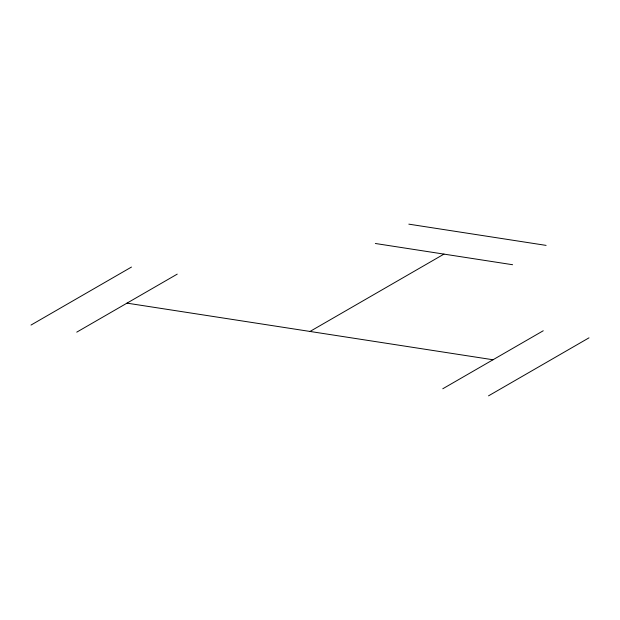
<?xml version="1.0" encoding="UTF-8"?>
<svg xmlns="http://www.w3.org/2000/svg" width="620" height="620" viewBox="0 0 620 620"><rect width="100%" height="100%" fill="white"/><g stroke="black" fill="none" stroke-linecap="round" stroke-linejoin="round"><path stroke-width="0.93" d="M31 325.066L131.479 267.057M76.748 332.149L177.227 274.133M310 331.452L443.974 254.107M442.773 388.771L543.244 330.762M488.521 395.847L589 337.838M408.836 224.153L546.096 245.388M375.348 243.49L512.601 264.724M126.992 303.141L493.009 359.763"/></g></svg>
